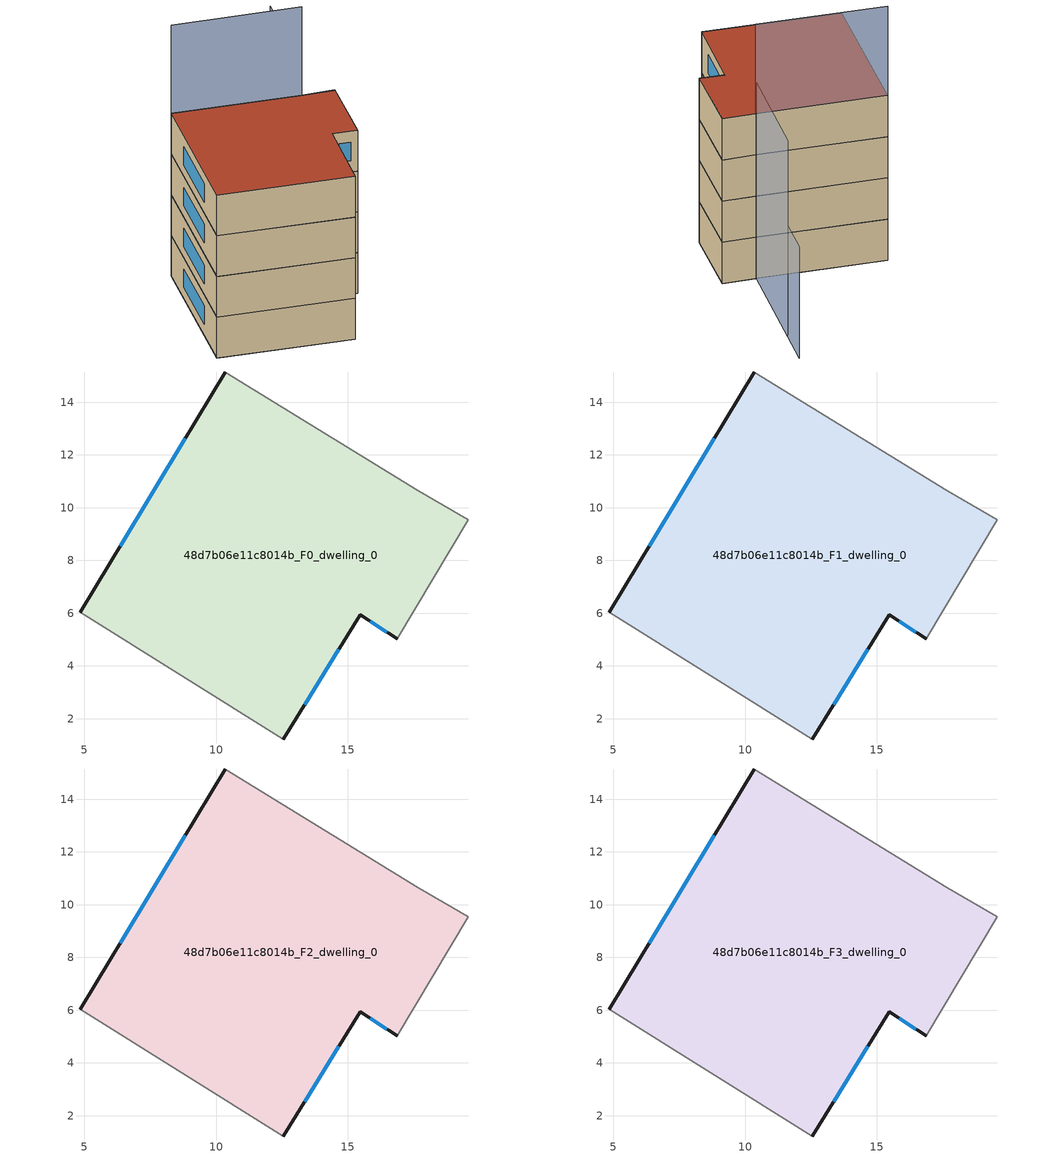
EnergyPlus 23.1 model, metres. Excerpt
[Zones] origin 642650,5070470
48d7b06e11c8014b_F0_dwelling_0
 floor ground (EU_floor_Construction): 16.86,5.03 19.56,9.54 17.66,10.64 10.36,15.14 4.85,6.04 12.56,1.23 15.46,5.93 z0
 wall outside (EU_wall_Construction): 4.85,6.04 10.36,15.14 / 16.86,5.03 15.46,5.93 12.56,1.23 z0:3
 wall adiabatic (EU_wall_Construction): 12.56,1.23 4.85,6.04 / 10.36,15.14 17.66,10.64 19.56,9.54 16.86,5.03 z0:3
 window (EU_Window_Construction): 14.66,4.64 13.35,2.53 / 6.37,8.54 8.84,12.64 / 16.47,5.28 15.84,5.69 z0.83:2.17
48d7b06e11c8014b_F1_dwelling_0
 floor to 48d7b06e11c8014b_F0_dwelling_0 (EU_floor_Construction): 16.86,5.03 19.56,9.54 17.66,10.64 10.36,15.14 4.85,6.04 12.55,1.23 15.46,5.93 z3
 wall outside (EU_wall_Construction): 4.85,6.04 10.36,15.14 / 16.86,5.03 15.46,5.93 12.56,1.23 z3:6
 wall adiabatic (EU_wall_Construction): 12.56,1.23 4.85,6.04 / 10.36,15.14 17.66,10.64 19.56,9.54 16.86,5.03 z3:6
 window (EU_Window_Construction): 14.66,4.64 13.35,2.53 / 6.37,8.54 8.84,12.64 / 16.47,5.28 15.84,5.69 z3.83:5.17
48d7b06e11c8014b_F2_dwelling_0
 floor to 48d7b06e11c8014b_F1_dwelling_0 (EU_floor_Construction): 16.86,5.03 19.56,9.54 17.66,10.64 10.36,15.14 4.85,6.04 12.55,1.23 15.46,5.93 z6
 wall outside (EU_wall_Construction): 4.85,6.04 10.36,15.14 / 16.86,5.03 15.46,5.93 12.56,1.23 z6:9
 wall adiabatic (EU_wall_Construction): 12.56,1.23 4.85,6.04 / 10.36,15.14 17.66,10.64 19.56,9.54 16.86,5.03 z6:9
 window (EU_Window_Construction): 14.66,4.64 13.35,2.53 / 6.37,8.54 8.84,12.64 / 16.47,5.28 15.84,5.69 z6.83:8.17
48d7b06e11c8014b_F3_dwelling_0
 floor to 48d7b06e11c8014b_F2_dwelling_0 (EU_floor_Construction): 16.86,5.03 19.56,9.54 17.66,10.64 10.36,15.14 4.85,6.04 12.55,1.23 15.46,5.93 z9
 wall outside (EU_wall_Construction): 4.85,6.04 10.36,15.14 / 16.86,5.03 15.46,5.93 12.56,1.23 z9:12
 wall adiabatic (EU_wall_Construction): 12.56,1.23 4.85,6.04 / 10.36,15.14 17.66,10.64 19.56,9.54 16.86,5.03 z9:12
 window (EU_Window_Construction): 14.66,4.64 13.35,2.53 / 6.37,8.54 8.84,12.64 / 16.47,5.28 15.84,5.69 z9.83:11.17
 roof outside (EU_roof_Construction): 17.66,10.64 19.56,9.54 16.86,5.03 15.46,5.93 12.56,1.23 4.85,6.04 10.36,15.14 z12
shading: 17.65,10.65 21.57,17.04 z0:14.3; 21.56,17.04 22.97,19.35 z0:8.1; 17.66,10.64 10.35,15.12 z0:18.5
[Building]
EU S2 Campaign: North Axis=0; Terrain=City; Solar Distribution=FullExterior
[Site:Location]
Lyon-Bron: Latitude=45.75; Longitude=5; Time Zone=1; Elevation=198
[SizingPeriod:WeatherFileDays]
AnnualSizingPeriod: Begin Month=1; Begin Day of Month=1; End Month=12; End Day of Month=31; Day of Week for Start Day=Monday; Use Weather File Daylight Saving Period=No; Use Weather File Rain and Snow Indicators=No
[MATERIAL]
EU_InternalMass_Material: Roughness=MediumRough; Thickness=0.1; Conductivity=1; Density=1800; Specific Heat=900; Thermal Absorptance=0.9; Solar Absorptance=0.7; Visible Absorptance=0.7
[MATERIAL:NOMASS] Roughness=MediumRough; Thermal Absorptance=0.9; Solar Absorptance=0.7; Visible Absorptance=0.7
Name | Thermal Resistance
EU_wall_NoMass | 0.87146
EU_roof_NoMass | 0.842276
EU_floor_NoMass | 0.496999
[WINDOWMATERIAL:SIMPLEGLAZINGSYSTEM]
EU_Window_SimpleGlazing: UFactor=2.2525; Solar Heat Gain Coefficient=0.76; Visible Transmittance=0.76
[CONSTRUCTION]
EU_wall_Construction: EU_wall_NoMass
EU_roof_Construction: EU_roof_NoMass
EU_floor_Construction: EU_floor_NoMass
EU_InternalMass_Construction: EU_InternalMass_Material
EU_Window_Construction: EU_Window_SimpleGlazing
[ZONE] Type=1; Multiplier=1; Ceiling Height=autocalculate; Floor Area=autocalculate; Part of Total Floor Area=Yes
Name | Volume
48d7b06e11c8014b_F0_dwelling_0; 48d7b06e11c8014b_F1_dwelling_0; 48d7b06e11c8014b_F2_dwelling_0 | 317.555
48d7b06e11c8014b_F3_dwelling_0 | 952.664
[INTERNALMASS] Construction=EU_InternalMass_Construction; Surface Area=105.852
Name | Zone or ZoneList
48d7b06e11c8014b_F0_dwelling_0_EU_InternalMass | 48d7b06e11c8014b_F0_dwelling_0
48d7b06e11c8014b_F1_dwelling_0_EU_InternalMass | 48d7b06e11c8014b_F1_dwelling_0
48d7b06e11c8014b_F2_dwelling_0_EU_InternalMass | 48d7b06e11c8014b_F2_dwelling_0
48d7b06e11c8014b_F3_dwelling_0_EU_InternalMass | 48d7b06e11c8014b_F3_dwelling_0
[OTHEREQUIPMENT] Fuel Type=Electricity; Design Level Calculation Method=Watts/Area; Power per Zone Floor Area=1; Fraction Latent=0; Fraction Radiant=0; Fraction Lost=0; Carbon Dioxide Generation Rate=0; EndUse Subcategory=EU_Step8_InternalGains
Name | Zone or ZoneList or Space or SpaceList | Schedule
EU_Step8_InternalGain_48d7b06e11c8014b_F0_dwelling_0_f000 | 48d7b06e11c8014b_F0_dwelling_0 | EU_Step8_GainSchedule_48d7b06e11c8014b_F0_dwelling_0_f000
EU_Step8_InternalGain_48d7b06e11c8014b_F1_dwelling_0_f000 | 48d7b06e11c8014b_F1_dwelling_0 | EU_Step8_GainSchedule_48d7b06e11c8014b_F1_dwelling_0_f000
EU_Step8_InternalGain_48d7b06e11c8014b_F2_dwelling_0_f000 | 48d7b06e11c8014b_F2_dwelling_0 | EU_Step8_GainSchedule_48d7b06e11c8014b_F2_dwelling_0_f000
EU_Step8_InternalGain_48d7b06e11c8014b_F3_dwelling_0_f000 | 48d7b06e11c8014b_F3_dwelling_0 | EU_Step8_GainSchedule_48d7b06e11c8014b_F3_dwelling_0_f000
[ZONEVENTILATION:DESIGNFLOWRATE] Schedule=EU_AlwaysOn; Design Flow Rate Calculation Method=AirChanges/Hour; Air Changes per Hour=0.425; Ventilation Type=Natural; Fan Pressure Rise=0; Fan Total Efficiency=1; Constant Term Coefficient=1; Temperature Term Coefficient=0; Velocity Term Coefficient=0; Velocity Squared Term Coefficient=0; Minimum Indoor Temperature=-100; Maximum Indoor Temperature=100; Delta Temperature=-100; Minimum Outdoor Temperature=-100; Maximum Outdoor Temperature=100; Maximum Wind Speed=40
Name | Zone or ZoneList or Space or SpaceList
EU_ConstantAir_48d7b06e11c8014b_F0_dwelling_0 | 48d7b06e11c8014b_F0_dwelling_0
EU_ConstantAir_48d7b06e11c8014b_F1_dwelling_0 | 48d7b06e11c8014b_F1_dwelling_0
EU_ConstantAir_48d7b06e11c8014b_F2_dwelling_0 | 48d7b06e11c8014b_F2_dwelling_0
EU_ConstantAir_48d7b06e11c8014b_F3_dwelling_0 | 48d7b06e11c8014b_F3_dwelling_0
[HVACTEMPLATE:THERMOSTAT] Constant Heating Setpoint=20; Constant Cooling Setpoint=50
EU_HeatOnly_48d7b06e11c8014b_F0_dwelling_0; EU_HeatOnly_48d7b06e11c8014b_F1_dwelling_0; EU_HeatOnly_48d7b06e11c8014b_F2_dwelling_0; EU_HeatOnly_48d7b06e11c8014b_F3_dwelling_0
[HVACTEMPLATE:ZONE:IDEALLOADSAIRSYSTEM] System Availability Schedule=EU_AlwaysOn; Maximum Heating Supply Air Temperature=50; Minimum Cooling Supply Air Temperature=13; Maximum Heating Supply Air Humidity Ratio=0.0156; Minimum Cooling Supply Air Humidity Ratio=0.0077; Heating Limit=NoLimit; Cooling Limit=NoLimit; Heating Availability Schedule=EU_AlwaysOn; Cooling Availability Schedule=EU_CoolingOff; Dehumidification Control Type=ConstantSensibleHeatRatio; Cooling Sensible Heat Ratio=0.7; Dehumidification Setpoint=60; Humidification Control Type=None; Humidification Setpoint=30; Outdoor Air Method=None; Outdoor Air Flow Rate per Person=0.00944; Outdoor Air Flow Rate per Zone Floor Area=0; Outdoor Air Flow Rate per Zone=0; Demand Controlled Ventilation Type=None; Outdoor Air Economizer Type=NoEconomizer; Heat Recovery Type=None; Sensible Heat Recovery Effectiveness=0.7; Latent Heat Recovery Effectiveness=0.65
Name | Template Thermostat
48d7b06e11c8014b_F0_dwelling_0 | EU_HeatOnly_48d7b06e11c8014b_F0_dwelling_0
48d7b06e11c8014b_F1_dwelling_0 | EU_HeatOnly_48d7b06e11c8014b_F1_dwelling_0
48d7b06e11c8014b_F2_dwelling_0 | EU_HeatOnly_48d7b06e11c8014b_F2_dwelling_0
48d7b06e11c8014b_F3_dwelling_0 | EU_HeatOnly_48d7b06e11c8014b_F3_dwelling_0
[SIZING:ZONE] Zone Cooling Design Supply Air Temperature Input Method=SupplyAirTemperature; Zone Cooling Design Supply Air Temperature=13; Zone Heating Design Supply Air Temperature Input Method=SupplyAirTemperature; Zone Heating Design Supply Air Temperature=50; Zone Cooling Design Supply Air Humidity Ratio=0.008; Zone Heating Design Supply Air Humidity Ratio=0.008; Cooling Design Air Flow Method=DesignDay; Cooling Design Air Flow Rate=0; Cooling Minimum Air Flow per Zone Floor Area=0.000762; Cooling Minimum Air Flow=0; Cooling Minimum Air Flow Fraction=0.2; Heating Design Air Flow Method=DesignDay; Heating Design Air Flow Rate=0; Heating Maximum Air Flow per Zone Floor Area=0.002032; Heating Maximum Air Flow=0.141576; Heating Maximum Air Flow Fraction=0.3; Account for Dedicated Outdoor Air System=No; Dedicated Outdoor Air System Control Strategy=NeutralSupplyAir; Dedicated Outdoor Air Low Setpoint Temperature for Design=autosize; Dedicated Outdoor Air High Setpoint Temperature for Design=autosize; Zone Load Sizing Method=Sensible Load Only No Latent Load; Zone Latent Cooling Design Supply Air Humidity Ratio Input Method=HumidityRatioDifference; Zone Cooling Design Supply Air Humidity Ratio Difference=0.005; Zone Latent Heating Design Supply Air Humidity Ratio Input Method=HumidityRatioDifference; Zone Humidification Design Supply Air Humidity Ratio Difference=0.005
48d7b06e11c8014b_F0_dwelling_0; 48d7b06e11c8014b_F1_dwelling_0; 48d7b06e11c8014b_F2_dwelling_0; 48d7b06e11c8014b_F3_dwelling_0
[SCHEDULE:CONSTANT]
Name | Hourly Value
EU_AlwaysOn | 1
EU_CoolingOff | 0
[SCHEDULE:FILE] Column Number=1; Rows to Skip at Top=0; Number of Hours of Data=8760; Column Separator=Comma; Interpolate to Timestep=No; Minutes per Item=60; Adjust Schedule for Daylight Savings=Yes
Name | File
EU_Step8_GainSchedule_48d7b06e11c8014b_F0_dwelling_0_f000 | ../../schedules/48d7b06e11c8014b/48d7b06e11c8014b_F0_dwelling_0_f000_gain.csv
EU_Step8_GainSchedule_48d7b06e11c8014b_F1_dwelling_0_f000 | ../../schedules/48d7b06e11c8014b/48d7b06e11c8014b_F1_dwelling_0_f000_gain.csv
EU_Step8_GainSchedule_48d7b06e11c8014b_F2_dwelling_0_f000 | ../../schedules/48d7b06e11c8014b/48d7b06e11c8014b_F2_dwelling_0_f000_gain.csv
EU_Step8_GainSchedule_48d7b06e11c8014b_F3_dwelling_0_f000 | ../../schedules/48d7b06e11c8014b/48d7b06e11c8014b_F3_dwelling_0_f000_gain.csv
